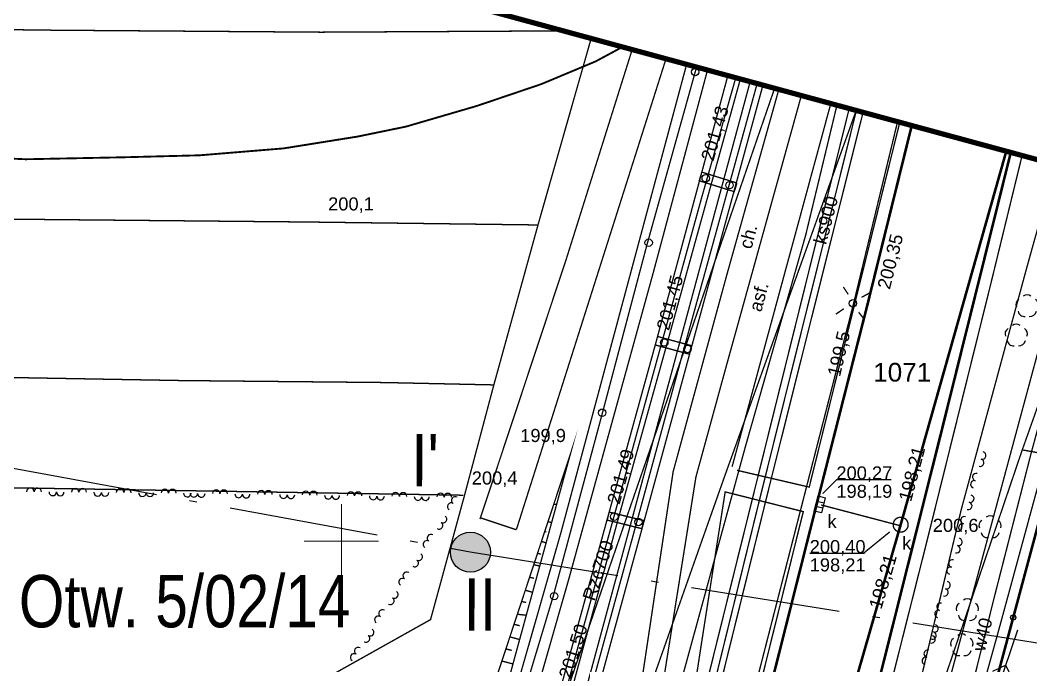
# Model space of a CAD drawing. Extents: x 7572697 to 7573818, y 5546684 to 5547005.
# Drawn here: x 7573078.5 to 7573146.1, y 5546891.7 to 5546934.9 of the extents above; entities that cross this region are included whole.
import ezdxf
from ezdxf.enums import TextEntityAlignment as Align

# ---------------------------------------------------------------- set-up
doc = ezdxf.new("R2010")
doc.units = 0
doc.header["$MEASUREMENT"] = 0
for name, pattern in [('1', [2, 1, -1]), ('15', [3, 2, -0.45, 0.1, -0.45]), ('2', [1, 0.5, -0.5]), ('901', [0])]:
    doc.linetypes.add(name, pattern=pattern)
doc.styles.add('STYL_ARIAL', font='Arial', dxfattribs={"oblique": 0.1})

# ---------------------------------------------------------------- blocks, each defined once
blk = doc.blocks.new('516')
at = {"color": 0}
for p, q in [((3.25, 0), (2.55, 0.7)), ((0.75, 0), (5.75, 0)), ((2.55, -0.7), (3.25, 0))]:
    blk.add_line(p, q, dxfattribs=at)
blk = doc.blocks.new('926')
at = {"color": 0}
for centre, radius, start, end in [((0, 0.35), 0.4, 50.114, 129.886), ((-0.35, 0.1), 0.4, 119.84816, 203.51949), ((0.35, 0.1), 0.4, 336.88451, 60.15184), ((-0.2, -0.3), 0.4, 187.477, 278.47884), ((0.2, -0.275), 0.425, 262.64593, 349.62892)]:
    blk.add_arc(centre, radius, start, end, dxfattribs=at)
blk = doc.blocks.new('509')
at = {"color": 0}
for p, q in [((-0.5, -0.25), (-0.5, 0.25)), ((-0.5, 0.25), (0.55, 0.25)), ((-0.15, 0.25), (-0.15, -0.25)), ((0.2, 0.25), (0.2, -0.25)), ((0.55, 0.25), (0.55, -0.25)), ((0.55, -0.25), (-0.5, -0.25))]:
    blk.add_line(p, q, dxfattribs=at)
blk = doc.blocks.new('510')
at = {"color": 0}
blk.add_circle((0, 0), 0.25, dxfattribs=at)
blk.add_circle((0, 0), 0.25, dxfattribs=at)
blk = doc.blocks.new('202')
at = {"color": 0}
blk.add_circle((0, 0), 0.25, dxfattribs=at)
blk.add_circle((0, 0), 0.25, dxfattribs=at)

msp = doc.modelspace()

# ---------------------------------------------------------------- hatches: boundary and pattern name
at = {"linetype": 'ByBlock'}
h = msp.add_hatch(color=1, dxfattribs=at)
edge = h.paths.add_edge_path()
edge.add_arc((7573108.6325, 5546899.2712), 1.3408, 0, 360)

# ---------------------------------------------------------------- linework, layer by layer
at = {"color": 0}
for p, q in [((7573133.1193, 5546904.1351), (7573136.7943, 5546904.1351)), ((7573131.3333, 5546899.2073), (7573135.0083, 5546899.2073))]:
    msp.add_line(p, q, dxfattribs=at)
at = {"color": 6, "const_width": 0.35}
for points in [[(7572705, 5547005), (7572811, 5546980), (7572924, 5546986), (7573270, 5546892)], [(7573422.4326, 5546860.6425), (7573270, 5546892), (7573092.2503, 5546940.2904)]]:
    msp.add_lwpolyline(points, dxfattribs=at)
at = {"color": 0}
for points, const_width in [([(7573114.8488, 5546934.1509), (7573098.6375, 5546934.0641), (7573080.7781, 5546934.1964), (7573053.3805, 5546934.5271), (7573038.9475, 5546934.6594), (7573013.746, 5546934.5271), (7573009.3803, 5546946.3011), (7573025.5861, 5546948.2855), (7573035.3756, 5546948.4839), (7573049.9939, 5546948.2193), (7573057.1376, 5546947.9547), (7573063.6067, 5546948.087)], 0.09), ([(7573113.1234, 5546921.1657), (7573097.5791, 5546921.3641), (7573055.9999, 5546921.761), (7573041.6463, 5546921.9594), (7573037.1351, 5546922.0256), (7573018.482, 5546920.3058), (7573013.7195, 5546934.5933)], 0.09), ([(7573061.7017, 5546855.5887), (7573086.0433, 5546859.2929), (7573093.7427, 5546887.9075), (7573105.9664, 5546894.7603), (7573108.2154, 5546902.9888), (7573110.1998, 5546910.4633), (7573113.1763, 5546921.245), (7573116.7482, 5546933.773)], 0.09), ([(7573091.3482, 5546816.06), (7573096.1768, 5546833.7871), (7573100.807, 5546850.2838), (7573103.7175, 5546860.4703), (7573103.3206, 5546861.7535), (7573095.1185, 5546864.3993), (7573094.6555, 5546865.59), (7573099.418, 5546883.5816), (7573100.6086, 5546884.3092), (7573108.5461, 5546882.2587), (7573109.6706, 5546883.0525), (7573114.6977, 5546900.6076), (7573123.0982, 5546931.9077)], 0.09), ([(7573123.7596, 5546931.7093), (7573120.4523, 5546919.8692), (7573117.4757, 5546908.6244), (7573114.1685, 5546896.3081), (7573111.1258, 5546886.1878), (7573110.0013, 5546881.9544), (7573109.0091, 5546881.3591), (7573101.0054, 5546883.3435), (7573099.9471, 5546882.8143), (7573095.3831, 5546865.9207), (7573096.1768, 5546864.8624), (7573104.1143, 5546862.2827), (7573104.3789, 5546860.5629), (7573096.7721, 5546833.6151), (7573091.8773, 5546815.8616)], 0.09), ([(7573092.6049, 5546815.7293), (7573097.632, 5546833.5225), (7573102.7252, 5546852.255), (7573105.1726, 5546860.7878), (7573104.7757, 5546862.706), (7573097.2351, 5546865.1534), (7573096.1106, 5546866.2118), (7573100.4101, 5546882.1), (7573101.4684, 5546882.563), (7573109.5382, 5546880.4463), (7573110.5304, 5546881.1078), (7573115.2268, 5546897.512), (7573120.8492, 5546917.9113), (7573124.4872, 5546931.4977)], 0.09), ([(7573125.8763, 5546931.2331), (7573121.0477, 5546913.3076), (7573114.6977, 5546890.2756), (7573111.5888, 5546878.6075), (7573101.7331, 5546881.0549), (7573097.8966, 5546865.9075), (7573107.2232, 5546863.0632), (7573102.7914, 5546847.0957), (7573095.78, 5546821.7354), (7573094.0602, 5546815.3854)], 0.09), ([(7573095.608, 5546815.2134), (7573109.0356, 5546864.0158), (7573099.9736, 5546866.9923), (7573102.884, 5546878.925), (7573112.7398, 5546876.6761), (7573119.3543, 5546901.15), (7573127.358, 5546930.7833)], 0.09), ([(7573127.821, 5546930.6378), (7573122.9262, 5546912.9107), (7573119.7512, 5546901.2426), (7573116.5762, 5546889.6671), (7573112.9382, 5546876.2792), (7573103.1486, 5546878.5943), (7573100.4366, 5546867.2437), (7573109.5648, 5546864.201), (7573105.4637, 5546849.6489), (7573099.1137, 5546826.4185), (7573096.0049, 5546814.9488)], 0.09), ([(7573096.4149, 5546814.7239), (7573100.1191, 5546828.0192), (7573107.1305, 5546853.6441), (7573110.1071, 5546864.492), (7573113.2821, 5546875.8294), (7573120.32, 5546901.5998), (7573128.2178, 5546930.5716)], 0.09), ([(7573126.3922, 5546931.0347), (7573124.0771, 5546922.8988), (7573117.7271, 5546899.8007), (7573113.6922, 5546885.1824), (7573111.774, 5546878.1313), (7573101.9844, 5546880.4464), (7573098.4258, 5546866.1589), (7573107.7523, 5546863.2485), (7573103.1883, 5546846.8179), (7573101.3362, 5546840.0445)], 0.09), ([(7573105.7018, 5546854.0409), (7573108.2815, 5546863.4998), (7573098.8888, 5546866.5425), (7573102.1961, 5546879.9304), (7573112.0518, 5546877.6815), (7573118.6002, 5546901.785), (7573121.9736, 5546913.8897), (7573126.7229, 5546931.0346)], 0.09), ([(7573129.0116, 5546930.3864), (7573119.0897, 5546901.613), (7573110.2262, 5546875.8029), (7573103.8101, 5546857.3747), (7573095.7138, 5546833.8797), (7573089.5623, 5546816.4569)], 0.09), ([(7573125.6382, 5546904.3382), (7573134.4829, 5546928.9362)], 0.09), ([(7573112.3626, 5546827.8539), (7573113.0241, 5546827.6885), (7573116.9597, 5546843.4379), (7573120.6639, 5546858.5919), (7573123.27, 5546868.5071), (7573126.3458, 5546880.8499), (7573131.5052, 5546901.3221), (7573135.2424, 5546916.0131), (7573138.1793, 5546927.8929)], 0.175), ([(7573144.7939, 5546926.0474), (7573140.1637, 5546907.4141), (7573135.2689, 5546887.9011), (7573131.5647, 5546872.7868), (7573126.6435, 5546853.6045), (7573122.0794, 5546835.1498), (7573114.4065, 5546803.6445)], 0.175), ([(7573149.8474, 5546924.6914), (7573143.4313, 5546900.9054), (7573140.3621, 5546889.515), (7573136.7571, 5546875.684), (7573132.2592, 5546859.0747), (7573129.9772, 5546850.4625), (7573125.1155, 5546833.3308), (7573120.2471, 5546816.1659), (7573116.3776, 5546802.2952)], 0.09), ([(7573126.4222, 5546923.9844), (7573124.1166, 5546924.7003), (7573123.9374, 5546924.1232), (7573126.2879, 5546923.3933), (7573126.465, 5546923.9637)], 0.09), ([(7573118.2297, 5546801.1376), (7573120.5448, 5546809.3397), (7573123.819, 5546821.2195), (7573128.0193, 5546836.2412), (7573131.5713, 5546849.4836), (7573134.5942, 5546860.1132), (7573136.2809, 5546866.2979), (7573139.1913, 5546876.6563), (7573140.6796, 5546882.1795), (7573143.9803, 5546894.0593), (7573147.1883, 5546905.8465), (7573151.124, 5546920.2729), (7573152.2485, 5546924.0432)], 0.09), ([(7573098.8617, 5546921.576), (7573098.8607, 5546921.5774), (7573098.8597, 5546921.5789), (7573098.8588, 5546921.5804), (7573098.858, 5546921.5819), (7573098.8572, 5546921.5835), (7573098.8564, 5546921.5851), (7573098.8558, 5546921.5867), (7573098.8551, 5546921.5883), (7573098.8545, 5546921.5899), (7573098.854, 5546921.5916), (7573098.8536, 5546921.5933), (7573098.8532, 5546921.595), (7573098.8528, 5546921.5967), (7573098.8526, 5546921.5984), (7573098.8523, 5546921.6002), (7573098.8522, 5546921.6019), (7573098.8521, 5546921.6036), (7573098.852, 5546921.6054), (7573098.8521, 5546921.6071), (7573098.8521, 5546921.6089), (7573098.8523, 5546921.6106), (7573098.8525, 5546921.6123), (7573098.8528, 5546921.6141), (7573098.8531, 5546921.6158), (7573098.8535, 5546921.6175), (7573098.8539, 5546921.6192), (7573098.8544, 5546921.6208), (7573098.855, 5546921.6225), (7573098.8556, 5546921.6241), (7573098.8563, 5546921.6257), (7573098.857, 5546921.6273), (7573098.8578, 5546921.6289), (7573098.8586, 5546921.6304), (7573098.8595, 5546921.6319), (7573098.8605, 5546921.6334), (7573098.8615, 5546921.6348), (7573098.8625, 5546921.6362), (7573098.8636, 5546921.6376), (7573098.8648, 5546921.6389), (7573098.8659, 5546921.6402), (7573098.8672, 5546921.6414), (7573098.8684, 5546921.6426), (7573098.8698, 5546921.6437), (7573098.8711, 5546921.6449), (7573098.8725, 5546921.6459), (7573098.8739, 5546921.6469), (7573098.8754, 5546921.6479), (7573098.8769, 5546921.6488), (7573098.8784, 5546921.6496), (7573098.8799, 5546921.6504), (7573098.8815, 5546921.6512), (7573098.8831, 5546921.6519), (7573098.8848, 5546921.6525), (7573098.8864, 5546921.6531), (7573098.8881, 5546921.6536), (7573098.8898, 5546921.654), (7573098.8915, 5546921.6544), (7573098.8932, 5546921.6548), (7573098.8949, 5546921.6551), (7573098.8966, 5546921.6553), (7573098.8984, 5546921.6554), (7573098.9001, 5546921.6555), (7573098.9018, 5546921.6556), (7573098.9036, 5546921.6555), (7573098.9053, 5546921.6555), (7573098.9071, 5546921.6553), (7573098.9088, 5546921.6551), (7573098.9105, 5546921.6548), (7573098.9122, 5546921.6545), (7573098.9139, 5546921.6541), (7573098.9156, 5546921.6537), (7573098.9173, 5546921.6532), (7573098.919, 5546921.6526), (7573098.9206, 5546921.652), (7573098.9222, 5546921.6513), (7573098.9238, 5546921.6506), (7573098.9253, 5546921.6498), (7573098.9269, 5546921.649), (7573098.9284, 5546921.6481), (7573098.9298, 5546921.6471), (7573098.9313, 5546921.6461), (7573098.9327, 5546921.6451), (7573098.934, 5546921.644), (7573098.9354, 5546921.6429), (7573098.9366, 5546921.6417), (7573098.9379, 5546921.6404), (7573098.9391, 5546921.6392), (7573098.9402, 5546921.6379), (7573098.9413, 5546921.6365), (7573098.9424, 5546921.6351), (7573098.9434, 5546921.6337), (7573098.9443, 5546921.6322), (7573098.9452, 5546921.6307), (7573098.9461, 5546921.6292), (7573098.9469, 5546921.6277), (7573098.9476, 5546921.6261), (7573098.9483, 5546921.6245), (7573098.949, 5546921.6229), (7573098.9495, 5546921.6212), (7573098.95, 5546921.6195), (7573098.9505, 5546921.6179), (7573098.9509, 5546921.6162), (7573098.9512, 5546921.6144), (7573098.9515, 5546921.6127), (7573098.9517, 5546921.611), (7573098.9519, 5546921.6092), (7573098.952, 5546921.6075), (7573098.952, 5546921.6058), (7573098.952, 5546921.604), (7573098.9519, 5546921.6023), (7573098.9518, 5546921.6005), (7573098.9516, 5546921.5988), (7573098.9513, 5546921.5971), (7573098.951, 5546921.5954), (7573098.9506, 5546921.5937), (7573098.9502, 5546921.592), (7573098.9496, 5546921.5903), (7573098.9491, 5546921.5886), (7573098.9485, 5546921.587), (7573098.9478, 5546921.5854), (7573098.9471, 5546921.5838), (7573098.9463, 5546921.5823), (7573098.9454, 5546921.5807), (7573098.9445, 5546921.5792), (7573098.9436, 5546921.5778), (7573098.9426, 5546921.5763), (7573098.9416, 5546921.5749), (7573098.9405, 5546921.5736), (7573098.9393, 5546921.5723), (7573098.9381, 5546921.571), (7573098.9369, 5546921.5697), (7573098.9356, 5546921.5685), (7573098.9343, 5546921.5674), (7573098.933, 5546921.5663), (7573098.9316, 5546921.5652), (7573098.9302, 5546921.5642), (7573098.9287, 5546921.5633), (7573098.9272, 5546921.5624), (7573098.9257, 5546921.5615), (7573098.9241, 5546921.5607), (7573098.9226, 5546921.56), (7573098.9209, 5546921.5593), (7573098.9193, 5546921.5587), (7573098.9177, 5546921.5581), (7573098.916, 5546921.5576), (7573098.9143, 5546921.5571), (7573098.9126, 5546921.5567), (7573098.9109, 5546921.5564), (7573098.9092, 5546921.5561), (7573098.9075, 5546921.5559), (7573098.9057, 5546921.5557), (7573098.904, 5546921.5556), (7573098.9022, 5546921.5556), (7573098.9005, 5546921.5556), (7573098.8987, 5546921.5557), (7573098.897, 5546921.5558), (7573098.8953, 5546921.556), (7573098.8935, 5546921.5563), (7573098.8918, 5546921.5566), (7573098.8901, 5546921.557), (7573098.8884, 5546921.5575), (7573098.8868, 5546921.558), (7573098.8851, 5546921.5585), (7573098.8835, 5546921.5591), (7573098.8819, 5546921.5598), (7573098.8803, 5546921.5605), (7573098.8787, 5546921.5613), (7573098.8772, 5546921.5622), (7573098.8757, 5546921.5631), (7573098.8742, 5546921.564), (7573098.8728, 5546921.565), (7573098.8714, 5546921.566), (7573098.87, 5546921.5671), (7573098.8687, 5546921.5683), (7573098.8674, 5546921.5695), (7573098.8662, 5546921.5707), (7573098.865, 5546921.572), (7573098.8639, 5546921.5733), (7573098.8617, 5546921.576)], 0.09), ([(7573018.482, 5546920.3058), (7573020.2679, 5546911.1512), (7573039.1195, 5546911.8127), (7573063.3024, 5546911.2174), (7573089.2977, 5546910.7543), (7573102.8576, 5546910.6221), (7573110.1998, 5546910.4633)], 0.09), ([(7573133.5823, 5546917.015), (7573133.913, 5546916.5189)], 0.09), ([(7573135.4013, 5546916.6512), (7573134.806, 5546916.3205)], 0.09), ([(7573133.6154, 5546915.5598), (7573133.0862, 5546915.196)], 0.09), ([(7573135.3147, 5546915.8808), (7573135.3136, 5546915.8823), (7573135.3127, 5546915.8837), (7573135.3118, 5546915.8852), (7573135.3109, 5546915.8867), (7573135.3101, 5546915.8883), (7573135.3094, 5546915.8899), (7573135.3087, 5546915.8915), (7573135.3081, 5546915.8931), (7573135.3075, 5546915.8947), (7573135.307, 5546915.8964), (7573135.3065, 5546915.8981), (7573135.3061, 5546915.8998), (7573135.3058, 5546915.9015), (7573135.3055, 5546915.9032), (7573135.3053, 5546915.905), (7573135.3051, 5546915.9067), (7573135.305, 5546915.9084), (7573135.305, 5546915.9102), (7573135.305, 5546915.9119), (7573135.3051, 5546915.9137), (7573135.3052, 5546915.9154), (7573135.3054, 5546915.9171), (7573135.3057, 5546915.9189), (7573135.306, 5546915.9206), (7573135.3064, 5546915.9223), (7573135.3069, 5546915.924), (7573135.3074, 5546915.9256), (7573135.3079, 5546915.9273), (7573135.3086, 5546915.9289), (7573135.3092, 5546915.9305), (7573135.31, 5546915.9321), (7573135.3108, 5546915.9337), (7573135.3116, 5546915.9352), (7573135.3125, 5546915.9367), (7573135.3134, 5546915.9382), (7573135.3144, 5546915.9396), (7573135.3155, 5546915.941), (7573135.3166, 5546915.9424), (7573135.3177, 5546915.9437), (7573135.3189, 5546915.945), (7573135.3201, 5546915.9462), (7573135.3214, 5546915.9474), (7573135.3227, 5546915.9486), (7573135.3241, 5546915.9497), (7573135.3254, 5546915.9507), (7573135.3269, 5546915.9517), (7573135.3283, 5546915.9527), (7573135.3298, 5546915.9536), (7573135.3313, 5546915.9544), (7573135.3329, 5546915.9552), (7573135.3345, 5546915.956), (7573135.3361, 5546915.9567), (7573135.3377, 5546915.9573), (7573135.3394, 5546915.9579), (7573135.341, 5546915.9584), (7573135.3427, 5546915.9588), (7573135.3444, 5546915.9592), (7573135.3461, 5546915.9596), (7573135.3478, 5546915.9599), (7573135.3496, 5546915.9601), (7573135.3513, 5546915.9602), (7573135.3531, 5546915.9603), (7573135.3548, 5546915.9604), (7573135.3565, 5546915.9604), (7573135.3583, 5546915.9603), (7573135.36, 5546915.9601), (7573135.3618, 5546915.9599), (7573135.3635, 5546915.9597), (7573135.3652, 5546915.9593), (7573135.3669, 5546915.9589), (7573135.3686, 5546915.9585), (7573135.3703, 5546915.958), (7573135.3719, 5546915.9574), (7573135.3735, 5546915.9568), (7573135.3752, 5546915.9561), (7573135.3767, 5546915.9554), (7573135.3783, 5546915.9546), (7573135.3798, 5546915.9538), (7573135.3813, 5546915.9529), (7573135.3828, 5546915.9519), (7573135.3842, 5546915.9509), (7573135.3856, 5546915.9499), (7573135.387, 5546915.9488), (7573135.3883, 5546915.9477), (7573135.3896, 5546915.9465), (7573135.3908, 5546915.9453), (7573135.392, 5546915.944), (7573135.3932, 5546915.9427), (7573135.3943, 5546915.9413), (7573135.3953, 5546915.9399), (7573135.3963, 5546915.9385), (7573135.3973, 5546915.937), (7573135.3982, 5546915.9355), (7573135.399, 5546915.934), (7573135.3998, 5546915.9325), (7573135.4006, 5546915.9309), (7573135.4013, 5546915.9293), (7573135.4019, 5546915.9277), (7573135.4025, 5546915.926), (7573135.403, 5546915.9243), (7573135.4035, 5546915.9227), (7573135.4039, 5546915.921), (7573135.4042, 5546915.9193), (7573135.4045, 5546915.9175), (7573135.4047, 5546915.9158), (7573135.4049, 5546915.9141), (7573135.405, 5546915.9123), (7573135.405, 5546915.9106), (7573135.405, 5546915.9088), (7573135.4049, 5546915.9071), (7573135.4047, 5546915.9053), (7573135.4045, 5546915.9036), (7573135.4043, 5546915.9019), (7573135.4039, 5546915.9002), (7573135.4036, 5546915.8985), (7573135.4031, 5546915.8968), (7573135.4026, 5546915.8951), (7573135.402, 5546915.8935), (7573135.4014, 5546915.8918), (7573135.4007, 5546915.8902), (7573135.4, 5546915.8886), (7573135.3992, 5546915.8871), (7573135.3984, 5546915.8855), (7573135.3975, 5546915.884), (7573135.3965, 5546915.8826), (7573135.3956, 5546915.8811), (7573135.3945, 5546915.8797), (7573135.3934, 5546915.8784), (7573135.3923, 5546915.8771), (7573135.3911, 5546915.8758), (7573135.3899, 5546915.8745), (7573135.3886, 5546915.8734), (7573135.3873, 5546915.8722), (7573135.3859, 5546915.8711), (7573135.3845, 5546915.87), (7573135.3831, 5546915.869), (7573135.3816, 5546915.8681), (7573135.3802, 5546915.8672), (7573135.3786, 5546915.8663), (7573135.3771, 5546915.8655), (7573135.3755, 5546915.8648), (7573135.3739, 5546915.8641), (7573135.3723, 5546915.8635), (7573135.3706, 5546915.8629), (7573135.369, 5546915.8624), (7573135.3673, 5546915.8619), (7573135.3656, 5546915.8615), (7573135.3639, 5546915.8612), (7573135.3621, 5546915.8609), (7573135.3604, 5546915.8607), (7573135.3587, 5546915.8605), (7573135.3569, 5546915.8604), (7573135.3552, 5546915.8604), (7573135.3534, 5546915.8604), (7573135.3517, 5546915.8605), (7573135.35, 5546915.8606), (7573135.3482, 5546915.8608), (7573135.3465, 5546915.8611), (7573135.3448, 5546915.8614), (7573135.3431, 5546915.8618), (7573135.3414, 5546915.8623), (7573135.3397, 5546915.8628), (7573135.3381, 5546915.8633), (7573135.3364, 5546915.8639), (7573135.3348, 5546915.8646), (7573135.3332, 5546915.8654), (7573135.3317, 5546915.8661), (7573135.3302, 5546915.867), (7573135.3287, 5546915.8679), (7573135.3272, 5546915.8688), (7573135.3258, 5546915.8698), (7573135.3244, 5546915.8709), (7573135.323, 5546915.872), (7573135.3217, 5546915.8731), (7573135.3204, 5546915.8743), (7573135.3192, 5546915.8755), (7573135.318, 5546915.8768), (7573135.3168, 5546915.8781), (7573135.3147, 5546915.8808)], 0.065), ([(7573134.6076, 5546915.3283), (7573134.9714, 5546914.8653)], 0.09), ([(7573123.4495, 5546913.08), (7573121.1541, 5546913.703), (7573121.0007, 5546913.1376), (7573123.2733, 5546912.5208), (7573123.4222, 5546913.0695)], 0.09), ([(7573116.3116, 5546877.9328), (7573125.6382, 5546904.3382)], 0.09), ([(7573133.1523, 5546904.1364), (7573132.1932, 5546903.1773)], 0.09), ([(7573108.1625, 5546903.0814), (7573076.0024, 5546903.6106), (7573052.5868, 5546903.7429), (7573042.9295, 5546903.7429), (7573040.6012, 5546903.809), (7573022.7418, 5546902.6846)], 0.09), ([(7573114.2478, 5546902.4729), (7573114.3801, 5546902.4729)], 0.09), ([(7573120.2595, 5546901.3781), (7573117.9181, 5546901.9567), (7573117.785, 5546901.4182), (7573120.1064, 5546900.8446), (7573120.2472, 5546901.4145)], 0.09), ([(7573137.0153, 5546900.815), (7573137.0052, 5546900.8292), (7573136.9956, 5546900.8438), (7573136.9866, 5546900.8588), (7573136.9781, 5546900.874), (7573136.9701, 5546900.8895), (7573136.9626, 5546900.9053), (7573136.9558, 5546900.9213), (7573136.9495, 5546900.9376), (7573136.9437, 5546900.9541), (7573136.9385, 5546900.9708), (7573136.934, 5546900.9876), (7573136.93, 5546901.0046), (7573136.9266, 5546901.0217), (7573136.9238, 5546901.0389), (7573136.9216, 5546901.0562), (7573136.92, 5546901.0736), (7573136.919, 5546901.091), (7573136.9186, 5546901.1085), (7573136.9189, 5546901.1259), (7573136.9197, 5546901.1434), (7573136.9212, 5546901.1608), (7573136.9232, 5546901.1781), (7573136.9259, 5546901.1953), (7573136.9292, 5546901.2125), (7573136.933, 5546901.2295), (7573136.9375, 5546901.2464), (7573136.9425, 5546901.2631), (7573136.9481, 5546901.2796), (7573136.9543, 5546901.2959), (7573136.9611, 5546901.312), (7573136.9684, 5546901.3279), (7573136.9763, 5546901.3435), (7573136.9847, 5546901.3588), (7573136.9936, 5546901.3737), (7573137.003, 5546901.3884), (7573137.013, 5546901.4028), (7573137.0234, 5546901.4167), (7573137.0344, 5546901.4303), (7573137.0458, 5546901.4436), (7573137.0576, 5546901.4564), (7573137.0699, 5546901.4687), (7573137.0826, 5546901.4807), (7573137.0958, 5546901.4922), (7573137.1093, 5546901.5032), (7573137.1232, 5546901.5138), (7573137.1374, 5546901.5239), (7573137.152, 5546901.5334), (7573137.167, 5546901.5425), (7573137.1822, 5546901.551), (7573137.1977, 5546901.559), (7573137.2135, 5546901.5664), (7573137.2295, 5546901.5733), (7573137.2458, 5546901.5796), (7573137.2623, 5546901.5853), (7573137.279, 5546901.5905), (7573137.2958, 5546901.5951), (7573137.3128, 5546901.5991), (7573137.3299, 5546901.6025), (7573137.3471, 5546901.6053), (7573137.3645, 5546901.6075), (7573137.3818, 5546901.6091), (7573137.3993, 5546901.61), (7573137.4167, 5546901.6104), (7573137.4342, 5546901.6102), (7573137.4516, 5546901.6093), (7573137.469, 5546901.6079), (7573137.4863, 5546901.6058), (7573137.5036, 5546901.6032), (7573137.5207, 5546901.5999), (7573137.5377, 5546901.596), (7573137.5546, 5546901.5916), (7573137.5713, 5546901.5865), (7573137.5878, 5546901.5809), (7573137.6042, 5546901.5747), (7573137.6202, 5546901.568), (7573137.6361, 5546901.5607), (7573137.6517, 5546901.5528), (7573137.667, 5546901.5444), (7573137.682, 5546901.5355), (7573137.6966, 5546901.526), (7573137.711, 5546901.5161), (7573137.7249, 5546901.5056), (7573137.7386, 5546901.4947), (7573137.7518, 5546901.4833), (7573137.7646, 5546901.4714), (7573137.777, 5546901.4591), (7573137.7889, 5546901.4464), (7573137.8004, 5546901.4333), (7573137.8115, 5546901.4198), (7573137.822, 5546901.4059), (7573137.8321, 5546901.3916), (7573137.8416, 5546901.377), (7573137.8507, 5546901.3621), (7573137.8592, 5546901.3469), (7573137.8672, 5546901.3313), (7573137.8746, 5546901.3155), (7573137.8815, 5546901.2995), (7573137.8878, 5546901.2832), (7573137.8936, 5546901.2668), (7573137.8987, 5546901.2501), (7573137.9033, 5546901.2332), (7573137.9073, 5546901.2163), (7573137.9107, 5546901.1991), (7573137.9135, 5546901.1819), (7573137.9157, 5546901.1646), (7573137.9173, 5546901.1472), (7573137.9183, 5546901.1298), (7573137.9186, 5546901.1123), (7573137.9184, 5546901.0949), (7573137.9175, 5546901.0775), (7573137.9161, 5546901.0601), (7573137.914, 5546901.0427), (7573137.9114, 5546901.0255), (7573137.9081, 5546901.0083), (7573137.9042, 5546900.9913), (7573137.8998, 5546900.9745), (7573137.8948, 5546900.9577), (7573137.8891, 5546900.9412), (7573137.8829, 5546900.9249), (7573137.8762, 5546900.9088), (7573137.8689, 5546900.893), (7573137.861, 5546900.8774), (7573137.8526, 5546900.8621), (7573137.8437, 5546900.8471), (7573137.8342, 5546900.8324), (7573137.8243, 5546900.8181), (7573137.8138, 5546900.8041), (7573137.8029, 5546900.7905), (7573137.7915, 5546900.7773), (7573137.7796, 5546900.7645), (7573137.7673, 5546900.7521), (7573137.7546, 5546900.7401), (7573137.7415, 5546900.7286), (7573137.728, 5546900.7176), (7573137.7141, 5546900.707), (7573137.6998, 5546900.697), (7573137.6852, 5546900.6874), (7573137.6703, 5546900.6784), (7573137.6551, 5546900.6699), (7573137.6395, 5546900.6619), (7573137.6238, 5546900.6544), (7573137.6077, 5546900.6476), (7573137.5915, 5546900.6412), (7573137.575, 5546900.6355), (7573137.5583, 5546900.6303), (7573137.5415, 5546900.6257), (7573137.5245, 5546900.6218), (7573137.5074, 5546900.6184), (7573137.4901, 5546900.6156), (7573137.4728, 5546900.6134), (7573137.4554, 5546900.6118), (7573137.438, 5546900.6108), (7573137.4206, 5546900.6104), (7573137.4031, 5546900.6107), (7573137.3857, 5546900.6115), (7573137.3683, 5546900.613), (7573137.351, 5546900.615), (7573137.3337, 5546900.6177), (7573137.3166, 5546900.6209), (7573137.2995, 5546900.6248), (7573137.2827, 5546900.6293), (7573137.266, 5546900.6343), (7573137.2494, 5546900.6399), (7573137.2331, 5546900.6461), (7573137.217, 5546900.6529), (7573137.2012, 5546900.6602), (7573137.1856, 5546900.668), (7573137.1703, 5546900.6764), (7573137.1553, 5546900.6854), (7573137.1406, 5546900.6948), (7573137.1263, 5546900.7048), (7573137.1123, 5546900.7152), (7573137.0987, 5546900.7262), (7573137.0855, 5546900.7376), (7573137.0727, 5546900.7494), (7573137.0603, 5546900.7617), (7573137.0484, 5546900.7744), (7573137.0369, 5546900.7876), (7573137.0153, 5546900.815)], 0.09), ([(7573113.8179, 5546901.3153), (7573114.0825, 5546901.2492)], 0.09), ([(7573113.6195, 5546900.6539), (7573113.7187, 5546900.6208)], 0.09), ([(7573134.9052, 5546899.1755), (7573136.6911, 5546900.6307)], 0.09), ([(7573139.3495, 5546900.5086), (7573139.3485, 5546900.51), (7573139.3476, 5546900.5114), (7573139.3467, 5546900.5129), (7573139.3458, 5546900.5145), (7573139.345, 5546900.516), (7573139.3443, 5546900.5176), (7573139.3436, 5546900.5192), (7573139.343, 5546900.5208), (7573139.3424, 5546900.5225), (7573139.3419, 5546900.5241), (7573139.3414, 5546900.5258), (7573139.341, 5546900.5275), (7573139.3407, 5546900.5292), (7573139.3404, 5546900.5309), (7573139.3402, 5546900.5327), (7573139.34, 5546900.5344), (7573139.3399, 5546900.5362), (7573139.3399, 5546900.5379), (7573139.3399, 5546900.5397), (7573139.34, 5546900.5414), (7573139.3401, 5546900.5431), (7573139.3403, 5546900.5449), (7573139.3406, 5546900.5466), (7573139.3409, 5546900.5483), (7573139.3413, 5546900.55), (7573139.3418, 5546900.5517), (7573139.3423, 5546900.5534), (7573139.3428, 5546900.555), (7573139.3435, 5546900.5567), (7573139.3441, 5546900.5583), (7573139.3449, 5546900.5598), (7573139.3456, 5546900.5614), (7573139.3465, 5546900.5629), (7573139.3474, 5546900.5644), (7573139.3483, 5546900.5659), (7573139.3493, 5546900.5673), (7573139.3504, 5546900.5687), (7573139.3515, 5546900.5701), (7573139.3526, 5546900.5714), (7573139.3538, 5546900.5727), (7573139.355, 5546900.5739), (7573139.3563, 5546900.5751), (7573139.3576, 5546900.5763), (7573139.3589, 5546900.5774), (7573139.3603, 5546900.5784), (7573139.3618, 5546900.5794), (7573139.3632, 5546900.5804), (7573139.3647, 5546900.5813), (7573139.3662, 5546900.5822), (7573139.3678, 5546900.583), (7573139.3694, 5546900.5837), (7573139.371, 5546900.5844), (7573139.3726, 5546900.585), (7573139.3742, 5546900.5856), (7573139.3759, 5546900.5861), (7573139.3776, 5546900.5866), (7573139.3793, 5546900.587), (7573139.381, 5546900.5873), (7573139.3827, 5546900.5876), (7573139.3845, 5546900.5878), (7573139.3862, 5546900.588), (7573139.3879, 5546900.5881), (7573139.3897, 5546900.5881), (7573139.3914, 5546900.5881), (7573139.3932, 5546900.588), (7573139.3949, 5546900.5878), (7573139.3967, 5546900.5876), (7573139.3984, 5546900.5874), (7573139.4001, 5546900.587), (7573139.4018, 5546900.5867), (7573139.4035, 5546900.5862), (7573139.4052, 5546900.5857), (7573139.4068, 5546900.5851), (7573139.4084, 5546900.5845), (7573139.41, 5546900.5839), (7573139.4116, 5546900.5831), (7573139.4132, 5546900.5823), (7573139.4147, 5546900.5815), (7573139.4162, 5546900.5806), (7573139.4177, 5546900.5797), (7573139.4191, 5546900.5787), (7573139.4205, 5546900.5776), (7573139.4219, 5546900.5765), (7573139.4232, 5546900.5754), (7573139.4245, 5546900.5742), (7573139.4257, 5546900.573), (7573139.4269, 5546900.5717), (7573139.4281, 5546900.5704), (7573139.4292, 5546900.569), (7573139.4302, 5546900.5676), (7573139.4312, 5546900.5662), (7573139.4322, 5546900.5648), (7573139.4331, 5546900.5633), (7573139.4339, 5546900.5617), (7573139.4347, 5546900.5602), (7573139.4355, 5546900.5586), (7573139.4362, 5546900.557), (7573139.4368, 5546900.5554), (7573139.4374, 5546900.5537), (7573139.4379, 5546900.5521), (7573139.4384, 5546900.5504), (7573139.4388, 5546900.5487), (7573139.4391, 5546900.547), (7573139.4394, 5546900.5452), (7573139.4396, 5546900.5435), (7573139.4397, 5546900.5418), (7573139.4398, 5546900.54), (7573139.4399, 5546900.5383), (7573139.4399, 5546900.5365), (7573139.4398, 5546900.5348), (7573139.4396, 5546900.5331), (7573139.4394, 5546900.5313), (7573139.4392, 5546900.5296), (7573139.4388, 5546900.5279), (7573139.4384, 5546900.5262), (7573139.438, 5546900.5245), (7573139.4375, 5546900.5228), (7573139.4369, 5546900.5212), (7573139.4363, 5546900.5195), (7573139.4356, 5546900.5179), (7573139.4349, 5546900.5164), (7573139.4341, 5546900.5148), (7573139.4333, 5546900.5133), (7573139.4324, 5546900.5118), (7573139.4314, 5546900.5103), (7573139.4304, 5546900.5089), (7573139.4294, 5546900.5075), (7573139.4283, 5546900.5061), (7573139.4272, 5546900.5048), (7573139.426, 5546900.5035), (7573139.4248, 5546900.5023), (7573139.4235, 5546900.5011), (7573139.4222, 5546900.4999), (7573139.4208, 5546900.4988), (7573139.4194, 5546900.4978), (7573139.418, 5546900.4968), (7573139.4165, 5546900.4958), (7573139.415, 5546900.4949), (7573139.4135, 5546900.494), (7573139.412, 5546900.4932), (7573139.4104, 5546900.4925), (7573139.4088, 5546900.4918), (7573139.4072, 5546900.4912), (7573139.4055, 5546900.4906), (7573139.4038, 5546900.4901), (7573139.4022, 5546900.4896), (7573139.4005, 5546900.4892), (7573139.3988, 5546900.4889), (7573139.397, 5546900.4886), (7573139.3953, 5546900.4884), (7573139.3936, 5546900.4882), (7573139.3918, 5546900.4881), (7573139.3901, 5546900.4881), (7573139.3883, 5546900.4881), (7573139.3866, 5546900.4882), (7573139.3848, 5546900.4884), (7573139.3831, 5546900.4886), (7573139.3814, 5546900.4888), (7573139.3797, 5546900.4892), (7573139.378, 5546900.4895), (7573139.3763, 5546900.49), (7573139.3746, 5546900.4905), (7573139.373, 5546900.491), (7573139.3713, 5546900.4917), (7573139.3697, 5546900.4923), (7573139.3681, 5546900.4931), (7573139.3666, 5546900.4939), (7573139.365, 5546900.4947), (7573139.3636, 5546900.4956), (7573139.3621, 5546900.4965), (7573139.3606, 5546900.4975), (7573139.3593, 5546900.4986), (7573139.3579, 5546900.4997), (7573139.3566, 5546900.5008), (7573139.3553, 5546900.502), (7573139.3541, 5546900.5032), (7573139.3529, 5546900.5045), (7573139.3517, 5546900.5058), (7573139.3495, 5546900.5086)], 0.065), ([(7573113.388, 5546899.9924), (7573113.6857, 5546899.8932)], 0.09), ([(7573113.1234, 5546899.1987), (7573113.3549, 5546899.1326)], 0.09), ([(7573112.8588, 5546898.438), (7573113.2887, 5546898.3388)], 0.09), ([(7573112.5942, 5546897.5913), (7573112.8919, 5546897.5252)], 0.09), ([(7573112.3296, 5546896.7182), (7573112.7926, 5546896.5859)], 0.09), ([(7573112.065, 5546895.9708), (7573112.3627, 5546895.9047)], 0.09), ([(7573111.7674, 5546895.1175), (7573112.3627, 5546895.0514)], 0.09), ([(7573111.5359, 5546894.4494), (7573111.9328, 5546894.3502)], 0.09), ([(7573111.3044, 5546893.5961), (7573111.8997, 5546893.4307)], 0.09), ([(7573111.0067, 5546892.7958), (7573111.4036, 5546892.6966)], 0.09), ([(7573110.7553, 5546891.9822), (7573111.516, 5546891.7838)], 0.09)]:
    msp.add_lwpolyline(points, dxfattribs=dict(at, const_width=const_width))
at = {"linetype": '15', "ltscale": 5}
for points in [[(7572871.2254, 5546942.7273), (7573108.622, 5546899.293)], [(7573108.622, 5546899.293), (7573226.703, 5546880.3512), (7573221.1744, 5546784.0016), (7573305.1608, 5546712.2674)]]:
    msp.add_lwpolyline(points, dxfattribs=at)
at = {"color": 37}
for points, const_width in [([(7573073.1184, 5546925.8257), (7573078.8731, 5546925.5611), (7573085.4215, 5546925.6934), (7573090.5148, 5546925.8257), (7573096.1372, 5546926.2887), (7573101.0981, 5546927.0825), (7573104.3128, 5546927.7439), (7573109.0753, 5546929.133), (7573113.3748, 5546930.5882), (7573117.0128, 5546932.1096), (7573118.7326, 5546933.0356)], 0.125), ([(7573134.4355, 5546928.746), (7573127.9532, 5546902.6846), (7573122.0001, 5546878.462), (7573119.0235, 5546866.7542), (7573112.6735, 5546841.0102), (7573108.3741, 5546824.4473), (7573104.3392, 5546809.6968)], 0.09), ([(7573144.4962, 5546926.14), (7573137.4186, 5546901.1104), (7573129.448, 5546873.4482), (7573124.7451, 5546857.6989), (7573120.8755, 5546858.4596)], 0.175), ([(7573137.3856, 5546901.0441), (7573132.0939, 5546902.4332)], 0.09)]:
    msp.add_lwpolyline(points, dxfattribs=dict(at, const_width=const_width))
at = {"color": 0, "linetype": '2', "const_width": 0.09}
for points in [[(7573119.4601, 5546932.9132), (7573115.0283, 5546918.8241), (7573109.2736, 5546901.4807)], [(7573111.7211, 5546900.8193), (7573121.7091, 5546932.2518)], [(7573100.635, 5546885.2353), (7573108.3741, 5546882.9202), (7573109.0355, 5546882.8541), (7573115.3194, 5546905.8331), (7573108.3079, 5546884.64), (7573100.7011, 5546885.2353)], [(7573109.3398, 5546901.5601), (7573111.721, 5546900.7664)]]:
    msp.add_lwpolyline(points, dxfattribs=at)
at = {"color": 0, "linetype": '1', "const_width": 0.09}
for points in [[(7573129.2671, 5546930.2338), (7573125.7705, 5546917.7658), (7573122.1986, 5546904.6689), (7573118.0976, 5546877.3243), (7573114.1288, 5546851.5142), (7573109.3002, 5546832.6362)], [(7573130.7975, 5546929.9102), (7573125.7704, 5546911.7863), (7573123.7199, 5546904.2985), (7573121.0741, 5546887.696), (7573117.1053, 5546862.0182), (7573116.1131, 5546855.2316)], [(7573126.1409, 5546904.9864), (7573132.7555, 5546929.3281)], [(7573126.4716, 5546904.7483), (7573131.3002, 5546903.6238), (7573137.3857, 5546928.1375)], [(7573114.8563, 5546803.1815), (7573117.4029, 5546813.7979), (7573119.6519, 5546822.2381), (7573121.504, 5546829.5142), (7573123.6537, 5546838.3512), (7573125.3073, 5546844.8335), (7573127.682, 5546854.6297), (7573129.6002, 5546862.0248), (7573131.2869, 5546868.5402), (7573134.3627, 5546880.9161), (7573139.2906, 5546900.4622), (7573143.4511, 5546917.2368), (7573145.5347, 5546925.7762)], [(7573111.7475, 5546828.0853), (7573117.7403, 5546852.0698), (7573119.1955, 5546861.1317), (7573120.9815, 5546872.9189), (7573124.0903, 5546893.1595), (7573125.6778, 5546903.3063), (7573130.9033, 5546901.9834), (7573125.8101, 5546881.4782), (7573121.7752, 5546865.5767), (7573118.071, 5546850.2706), (7573112.3164, 5546827.8869)]]:
    msp.add_lwpolyline(points, dxfattribs=at)
at = {"color": 30, "const_width": 0.09}
for points in [[(7573127.0272, 5546906.3226), (7573131.0621, 5546920.4778), (7573133.1788, 5546929.2752)], [(7573101.6669, 5546811.3637), (7573102.3284, 5546817.1184), (7573105.2388, 5546823.9975), (7573110.7289, 5546842.2141), (7573112.3825, 5546847.6645), (7573113.2424, 5546852.0963), (7573113.507, 5546854.8083), (7573117.8726, 5546868.2359), (7573122.4631, 5546889.6406), (7573127.0272, 5546906.3226)]]:
    msp.add_lwpolyline(points, dxfattribs=at)
at = {"color": 37, "linetype": '1', "const_width": 0.09}
for points in [[(7573104.0085, 5546810.0937), (7573108.1095, 5546824.9104), (7573112.2767, 5546841.1822), (7573116.4439, 5546857.798), (7573118.6267, 5546867.0585), (7573120.9418, 5546876.385), (7573125.109, 5546893.1993), (7573133.9725, 5546928.9445)], [(7573134.8986, 5546928.6799), (7573128.747, 5546904.1398), (7573121.3387, 5546874.1625), (7573115.121, 5546848.8155), (7573107.1174, 5546817.7137), (7573104.8684, 5546809.4455)]]:
    msp.add_lwpolyline(points, dxfattribs=at)
at = {"color": 1}
for points, const_width in [([(7573107.2496, 5546808.0564), (7573110.4246, 5546820.8887), (7573112.5413, 5546828.76), (7573118.8251, 5546855.0331), (7573122.0001, 5546867.4024), (7573126.6965, 5546886.3995), (7573134.3032, 5546916.046), (7573137.2136, 5546928.0846)], 0.09), ([(7573147.7837, 5546925.1677), (7573146.3285, 5546920.0083), (7573145.8324, 5546918.2224), (7573144.5756, 5546913.5922), (7573141.4668, 5546902.1026), (7573137.6965, 5546886.2541), (7573134.3958, 5546871.8277), (7573130.394, 5546856.4356), (7573126.1606, 5546840.3224), (7573124.4739, 5546833.7012), (7573120.8756, 5546819.6982), (7573116.08, 5546802.5532)], 0.09), ([(7573100, 5546897.5), (7573100, 5546902.5)], 0.065), ([(7573100, 5546897.5), (7573100, 5546902.5)], 0.065), ([(7573100, 5546897.5), (7573100, 5546902.5)], 0.065), ([(7573100, 5546897.5), (7573100, 5546902.5)], 0.065), ([(7573097.5, 5546900), (7573102.5, 5546900)], 0.065), ([(7573097.5, 5546900), (7573102.5, 5546900)], 0.065), ([(7573097.5, 5546900), (7573102.5, 5546900)], 0.065), ([(7573097.5, 5546900), (7573102.5, 5546900)], 0.065)]:
    msp.add_lwpolyline(points, dxfattribs=dict(at, const_width=const_width))
at = {"color": 5, "const_width": 0.09}
for points in [[(7573131.6838, 5546851.7193), (7573136.1155, 5546867.3165), (7573138.8937, 5546876.7489), (7573140.3489, 5546882.9335), (7573142.3465, 5546890.8842), (7573143.6694, 5546896.209), (7573146.1763, 5546906.0052), (7573151.1703, 5546924.3606)], [(7573135.9502, 5546877.8072), (7573145.5546, 5546906.1176), (7573151.931, 5546924.063)], [(7573145.6141, 5546906.1044), (7573155.6352, 5546904.2854)]]:
    msp.add_lwpolyline(points, dxfattribs=at)
at = {"color": 3, "linetype": '901', "const_width": 0.175}
msp.add_lwpolyline([(7573152.9562, 5546923.8118), (7573151.964, 5546920.4384), (7573147.7968, 5546905.5158), (7573143.8942, 5546890.9637), (7573140.08, 5546875.75), (7573136.02, 5546861.7), (7573132.36, 5546847.31), (7573124.44, 5546818.74)], dxfattribs=at)
at = {"color": 1, "linetype": 'ByBlock'}
msp.add_circle((7573108.6325, 5546899.2712), 1.3408, dxfattribs=at)
at = {"color": 0}
msp.add_circle((7573144.95, 5546894.9007), 0.175, dxfattribs=at)
for centre, start, end in [((7573142.7424, 5546905.2608), 254.59859, 74.59859), ((7573142.8751, 5546905.7428), 254.59859, 74.59859), ((7573142.4768, 5546904.2967), 74.59859, 254.59859), ((7573079.1916, 5546903.3169), 359.44747, 179.44747), ((7573079.6916, 5546903.3121), 359.44747, 179.44747), ((7573082.1915, 5546903.2879), 359.44747, 179.44747), ((7573082.6915, 5546903.2831), 359.44747, 179.44747), ((7573085.1913, 5546903.259), 359.44747, 179.44747), ((7573085.6913, 5546903.2542), 359.44747, 179.44747), ((7573088.1912, 5546903.2301), 359.44747, 179.44747), ((7573088.6912, 5546903.2253), 359.44747, 179.44747), ((7573091.6295, 5546903.1879), 359.15181, 179.15181), ((7573092.1295, 5546903.1805), 359.15181, 179.15181), ((7573142.344, 5546903.8147), 74.59859, 254.59859), ((7573080.6916, 5546903.3024), 179.44747, 359.44747), ((7573081.1915, 5546903.2976), 179.44747, 359.44747), ((7573083.6914, 5546903.2735), 179.44747, 359.44747), ((7573084.1914, 5546903.2687), 179.44747, 359.44747), ((7573086.6913, 5546903.2445), 179.44747, 359.44747), ((7573087.1912, 5546903.2397), 179.44747, 359.44747), ((7573089.6911, 5546903.2156), 179.44747, 359.44746), ((7573090.1297, 5546903.2101), 179.15181, 359.15181), ((7573090.6296, 5546903.2027), 179.15181, 359.15181), ((7573093.1293, 5546903.1657), 179.15181, 359.15181), ((7573093.6293, 5546903.1583), 179.15181, 359.15181), ((7573094.6292, 5546903.1435), 359.15181, 179.15181), ((7573095.1291, 5546903.1361), 359.15181, 179.15181), ((7573096.129, 5546903.1213), 179.15181, 359.15181), ((7573096.629, 5546903.1139), 179.15181, 359.15181), ((7573097.6289, 5546903.0991), 359.15181, 179.15181), ((7573098.1288, 5546903.0917), 359.15181, 179.15181), ((7573099.1287, 5546903.0769), 179.15181, 359.15181), ((7573099.6286, 5546903.0695), 179.15181, 359.15181), ((7573100.6285, 5546903.0547), 359.15181, 179.15181), ((7573101.1285, 5546903.0473), 359.15181, 179.15181), ((7573102.1284, 5546903.0325), 179.15181, 359.15181), ((7573102.6283, 5546903.0251), 179.15181, 359.15181), ((7573103.6282, 5546903.0103), 359.15181, 179.15181), ((7573104.1281, 5546903.0029), 359.15181, 179.15181), ((7573105.128, 5546902.9881), 179.15181, 359.15181), ((7573105.628, 5546902.9807), 179.15181, 359.15181), ((7573106.6279, 5546902.9658), 359.15181, 179.15181), ((7573107.1278, 5546902.9584), 359.15181, 179.15181), ((7573107.6169, 5546902.739), 57.21282, 237.21282), ((7573142.0784, 5546902.8506), 254.59859, 74.59859), ((7573107.3462, 5546902.3187), 57.21282, 237.21282), ((7573141.9456, 5546902.3685), 254.59859, 74.59859), ((7573106.8046, 5546901.478), 237.21282, 57.21282), ((7573141.68, 5546901.4044), 74.59859, 254.59859), ((7573106.5339, 5546901.0577), 237.21282, 57.21282), ((7573141.5472, 5546900.9224), 74.59859, 254.59859), ((7573105.7216, 5546899.7966), 57.21282, 237.21282), ((7573105.9924, 5546900.217), 57.21282, 237.21282), ((7573141.2817, 5546899.9583), 254.59859, 74.59859), ((7573141.1489, 5546899.4763), 254.59859, 74.59859), ((7573104.9093, 5546898.5356), 237.21282, 57.21282), ((7573105.1801, 5546898.9559), 237.21282, 57.21282), ((7573140.8833, 5546898.5122), 74.59859, 254.59859), ((7573140.7505, 5546898.0301), 74.59859, 254.59859), ((7573104.097, 5546897.2746), 57.21282, 237.21282), ((7573104.3678, 5546897.6949), 57.21282, 237.21282), ((7573140.3521, 5546896.584), 254.59859, 74.59859), ((7573140.4849, 5546897.066), 254.59859, 74.59859), ((7573103.2848, 5546896.0135), 237.21282, 57.21282), ((7573103.5555, 5546896.4339), 237.21282, 57.21282), ((7573102.7432, 5546895.1728), 57.21282, 237.21282), ((7573139.9538, 5546895.1379), 74.59859, 254.59859), ((7573140.0866, 5546895.6199), 74.59859, 254.59859), ((7573102.4725, 5546894.7525), 57.21282, 237.21282), ((7573101.931, 5546893.9118), 237.21282, 57.21282), ((7573139.6882, 5546894.1738), 254.59859, 74.59859), ((7573101.6602, 5546893.4915), 237.21282, 57.21282), ((7573139.4868, 5546893.4426), 254.98892, 74.98897), ((7573139.5554, 5546893.6917), 254.59859, 74.59859), ((7573101.1187, 5546892.6508), 57.21282, 237.21282), ((7573139.2278, 5546892.4767), 74.98892, 254.98892), ((7573100.8479, 5546892.2304), 57.21282, 237.21282), ((7573139.0983, 5546891.9938), 74.98892, 254.98892)]:
    msp.add_arc(centre, 0.25, start, end, dxfattribs=at)

# ---------------------------------------------------------------- block references
for name, p in [('510', (7573123.67, 5546931.4)), ('510', (7573124.38, 5546924.29)), ('510', (7573125.97, 5546923.83)), ('510', (7573120.56, 5546919.98)), ('926', (7573145.88, 5546915.74)), ('202', (7573134.22, 5546915.92)), ('926', (7573145.15, 5546913.78)), ('510', (7573121.6, 5546913.3)), ('510', (7573123.16, 5546912.87)), ('510', (7573117.45, 5546908.6)), ('510', (7573118.26, 5546901.65)), ('510', (7573119.88, 5546901.29)), ('926', (7573143.4, 5546900.95)), ('510', (7573114.24, 5546896.33)), ('926', (7573141.88, 5546895.4)), ('926', (7573141.51, 5546893.05))]:
    msp.add_blockref(name, p, dxfattribs=at)
for name, p, rotation in [('509', (7573132, 5546902.44), 75.96274000000001), ('516', (7573143.4, 5546888.64), 71.15542)]:
    msp.add_blockref(name, p, dxfattribs=dict(at, rotation=rotation))

# ---------------------------------------------------------------- texts
at = {"color": 0, "style": 'STYL_ARIAL'}
for s, rotation, p in [('201,43', 73.8108, (7573124.0425, 5546925.6257)), ('ks900', 75.4258, (7573131.5781, 5546920.0226)), ('ch.', 75.0049, (7573126.5837, 5546919.7233)), ('200,35', 75.9638, (7573135.845, 5546917.0148)), ('201,45', 74.876, (7573121.067, 5546914.279)), ('asf.', 74.859, (7573127.2451, 5546915.5226)), ('199,5', 76.8908, (7573132.5055, 5546911.1644)), ('201,49', 74.2914, (7573117.7592, 5546902.6485)), ('198,21', 75.1317, (7573137.2663, 5546902.8236)), ('Rzc700', 71.5651, (7573116.1024, 5546896.2223)), ('198,21', 73.6105, (7573135.2805, 5546895.6412)), ('w40', 76.4296, (7573142.1953, 5546892.7777)), ('201,50', 72.1213, (7573114.5156, 5546890.9988))]:
    msp.add_text(s, height=0.875, rotation=rotation, dxfattribs=at).set_placement(p, align=Align.TOP_LEFT)
for s, height, p in [('200,1', 0.875, (7573099.1137, 5546923.0106)), ('1071', 1.25, (7573135.5813, 5546911.937)), ('199,9', 0.875, (7573111.9658, 5546907.516)), ('200,4', 0.875, (7573108.7247, 5546904.6717)), ('k', 0.875, (7573132.524, 5546901.768)), ('200,6', 0.875, (7573139.5685, 5546901.5033)), ('k', 0.875, (7573137.518, 5546900.3127))]:
    msp.add_text(s, height=height, dxfattribs=at).set_placement(p, align=Align.TOP_LEFT)
at = {"linetype": 'ByBlock', "style": 'STYL_ARIAL', "oblique": 0.1, "width": 0.8}
for s, p in [("I'", (7573104.6789, 5546903.6843)), ('Otw. 5/02/14', (7573078.4229, 5546894.2423)), ('II', (7573108.1784, 5546894.0285))]:
    msp.add_text(s, height=3.5, dxfattribs=at).set_placement(p)
at = {"color": 0, "style": 'STYL_ARIAL'}
for s, p in [('200,27', (7573133.1193, 5546904.1351)), ('198,19', (7573133.1193, 5546902.9101)), ('200,40', (7573131.3333, 5546899.2073)), ('198,21', (7573131.3333, 5546897.9823))]:
    msp.add_text(s, height=0.875, dxfattribs=at).set_placement(p)

doc.saveas('drawing.dxf')
